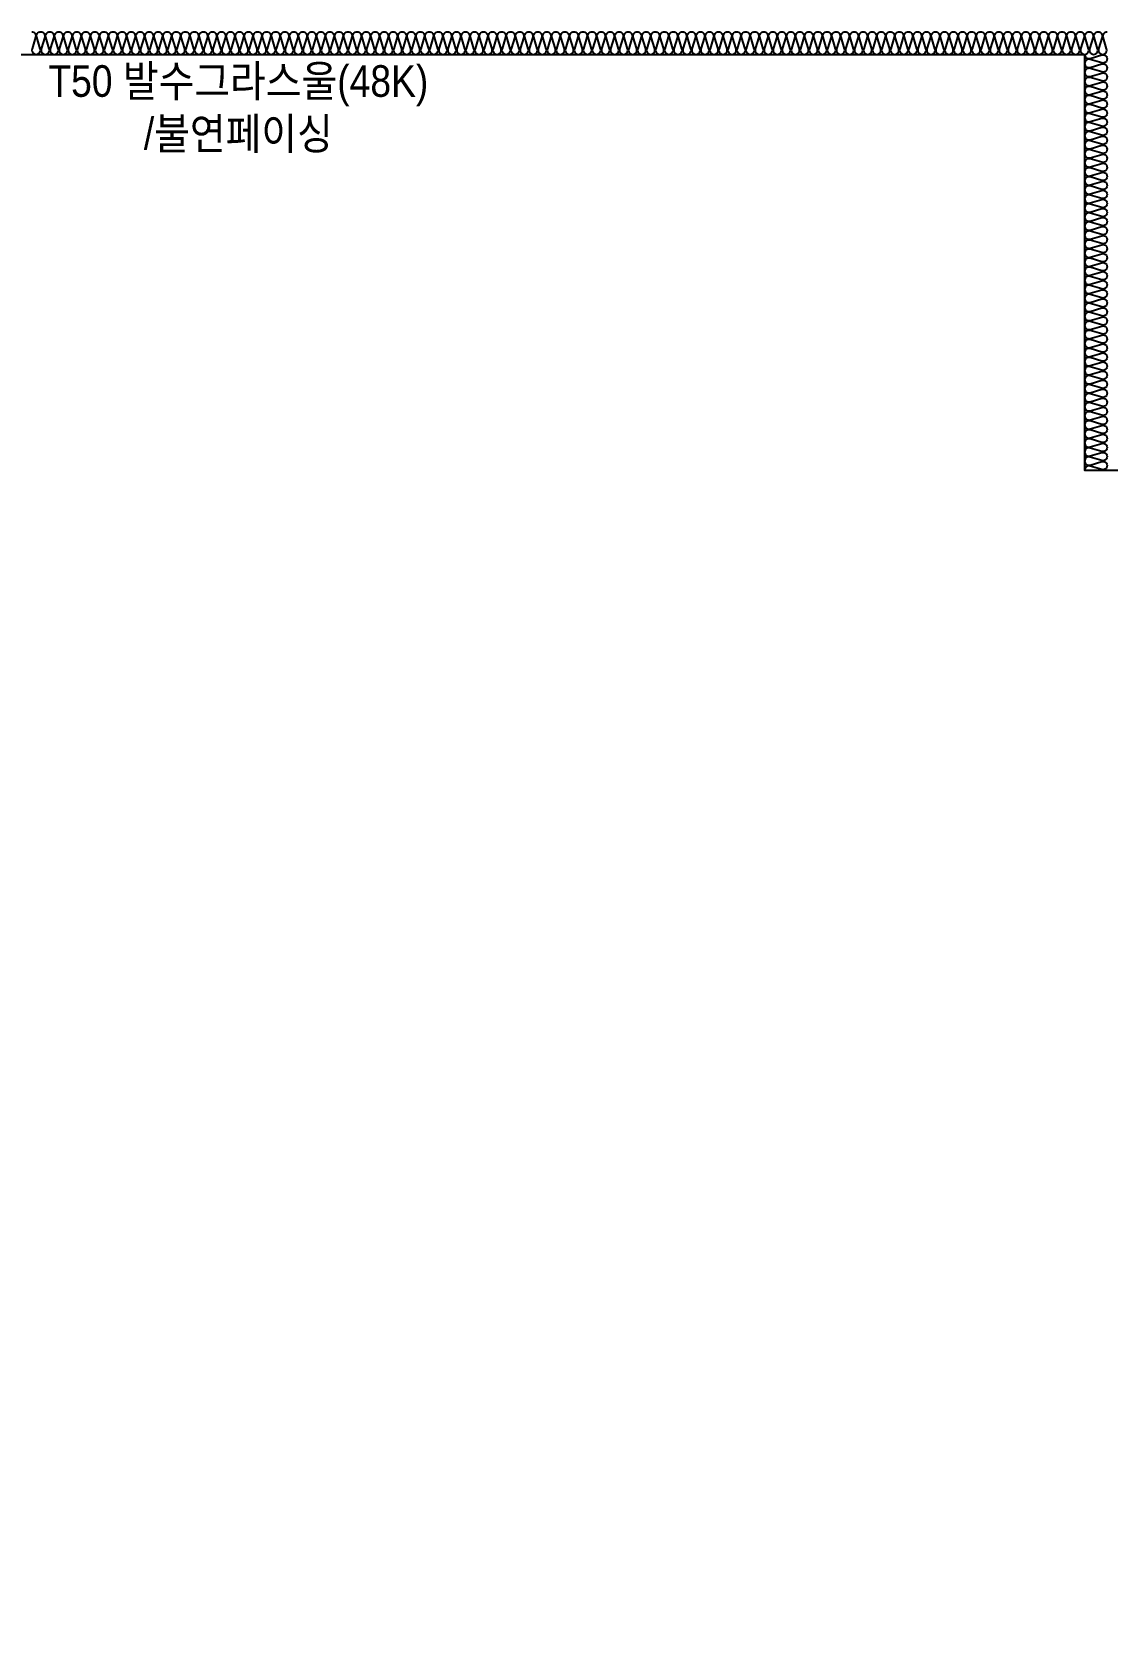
# Model space of a CAD drawing. Header units: millimetres. Extents: x 17311 to 801382, y -242618 to -104888.
# Drawn here: x 296331 to 298711, y -173029 to -169509 of the extents above; entities that cross this region are included whole.
import ezdxf
from ezdxf.enums import TextEntityAlignment as Align

# ---------------------------------------------------------------- set-up
doc = ezdxf.new("R2010")
doc.units = ezdxf.units.MM
doc.header["$LTSCALE"] = 250
doc.layers.add('ISL', color=251, linetype='Continuous')
doc.layers.add('NOPLOT-단열', color=225, linetype='Continuous', plot=False)
doc.styles.add('Gdim', font='')
doc.styles.get('Gdim').set_extended_font_data('Dotum')

msp = doc.modelspace()

# ---------------------------------------------------------------- linework, layer by layer
at = {"layer": 'ISL'}
for points in [[(296330.7, -169509.5, -0.509267), (296339.5, -169521.6), (296331.8, -169547.4, 1.372593), (296349.5, -169547.4), (296341.8, -169521.6, -0.509267), (296350.7, -169509.5, -0.509267), (296359.5, -169521.6), (296351.8, -169547.4, 1.372593), (296369.5, -169547.4), (296361.8, -169521.6, -0.509267), (296370.7, -169509.5, -0.509267), (296379.5, -169521.6), (296371.8, -169547.4, 1.372593), (296389.5, -169547.4), (296381.8, -169521.6, -0.509267), (296390.7, -169509.5, -0.509267), (296399.5, -169521.6), (296391.8, -169547.4, 1.372593), (296409.5, -169547.4), (296401.8, -169521.6, -0.509267), (296410.7, -169509.5, -0.509267), (296419.5, -169521.6), (296411.8, -169547.4, 1.372593), (296429.5, -169547.4), (296421.8, -169521.6, -0.509267), (296430.7, -169509.5, -0.509267), (296439.5, -169521.6), (296431.8, -169547.4, 1.372593), (296449.5, -169547.4), (296441.8, -169521.6, -0.509267), (296450.7, -169509.5, -0.509267), (296459.5, -169521.6), (296451.8, -169547.4, 1.372593), (296469.5, -169547.4), (296461.8, -169521.6, -0.509267), (296470.7, -169509.5, -0.509267), (296479.5, -169521.6), (296471.8, -169547.4, 1.372593), (296489.5, -169547.4), (296481.8, -169521.6, -0.509267), (296490.7, -169509.5, -0.509267), (296499.5, -169521.6), (296491.8, -169547.4, 1.372593), (296509.5, -169547.4), (296501.8, -169521.6, -0.509267), (296510.7, -169509.5, -0.509267), (296519.5, -169521.6), (296511.8, -169547.4, 1.372593), (296529.5, -169547.4), (296521.8, -169521.6, -0.509267), (296530.7, -169509.5, -0.509267), (296539.5, -169521.6), (296531.8, -169547.4, 1.372593), (296549.5, -169547.4), (296541.8, -169521.6, -0.509267), (296550.7, -169509.5, -0.509267), (296559.5, -169521.6), (296551.8, -169547.4, 1.372593), (296569.5, -169547.4), (296561.8, -169521.6, -0.509267), (296570.7, -169509.5, -0.509267), (296579.5, -169521.6), (296571.8, -169547.4, 1.372593), (296589.5, -169547.4), (296581.8, -169521.6, -0.509267), (296590.7, -169509.5, -0.509267), (296599.5, -169521.6), (296591.8, -169547.4, 1.372593), (296609.5, -169547.4), (296601.8, -169521.6, -0.509267), (296610.7, -169509.5, -0.509267), (296619.5, -169521.6), (296611.8, -169547.4, 1.372593), (296629.5, -169547.4), (296621.8, -169521.6, -0.509267), (296630.7, -169509.5, -0.509267), (296639.5, -169521.6), (296631.8, -169547.4, 1.372593), (296649.5, -169547.4), (296641.8, -169521.6, -0.509267), (296650.7, -169509.5, -0.509267), (296659.5, -169521.6), (296651.8, -169547.4, 1.372593), (296669.5, -169547.4), (296661.8, -169521.6, -0.509267), (296670.7, -169509.5, -0.509267), (296679.5, -169521.6), (296671.8, -169547.4, 1.372593), (296689.5, -169547.4), (296681.8, -169521.6, -0.509267), (296690.7, -169509.5, -0.509267), (296699.5, -169521.6), (296691.8, -169547.4, 1.372593), (296709.5, -169547.4), (296701.8, -169521.6, -0.509267), (296710.7, -169509.5, -0.509267), (296719.5, -169521.6), (296711.8, -169547.4, 1.372593), (296729.5, -169547.4), (296721.8, -169521.6, -0.509267), (296730.7, -169509.5, -0.509267), (296739.5, -169521.6), (296731.8, -169547.4, 1.372593), (296749.5, -169547.4), (296741.8, -169521.6, -0.509267), (296750.7, -169509.5, -0.509267), (296759.5, -169521.6), (296751.8, -169547.4, 1.372593), (296769.5, -169547.4), (296761.8, -169521.6, -0.509267), (296770.7, -169509.5, -0.509267), (296779.5, -169521.6), (296771.8, -169547.4, 1.372593), (296789.5, -169547.4), (296781.8, -169521.6, -0.509267), (296790.7, -169509.5, -0.509267), (296799.5, -169521.6), (296791.8, -169547.4, 1.372593), (296809.5, -169547.4), (296801.8, -169521.6, -0.509267), (296810.7, -169509.5, -0.509267), (296819.5, -169521.6), (296811.8, -169547.4, 1.372593), (296829.5, -169547.4), (296821.8, -169521.6, -0.509267), (296830.7, -169509.5, -0.509267), (296839.5, -169521.6), (296831.8, -169547.4, 1.372593), (296849.5, -169547.4), (296841.8, -169521.6, -0.509267), (296850.7, -169509.5, -0.509267), (296859.5, -169521.6), (296851.8, -169547.4, 1.372593), (296869.5, -169547.4), (296861.8, -169521.6, -0.509267), (296870.7, -169509.5, -0.509267), (296879.5, -169521.6), (296871.8, -169547.4, 1.372593), (296889.5, -169547.4), (296881.8, -169521.6, -0.509267), (296890.7, -169509.5, -0.509267), (296899.5, -169521.6), (296891.8, -169547.4, 1.372593), (296909.5, -169547.4), (296901.8, -169521.6, -0.509267), (296910.7, -169509.5, -0.509267), (296919.5, -169521.6), (296911.8, -169547.4, 1.372593), (296929.5, -169547.4), (296921.8, -169521.6, -0.509267), (296930.7, -169509.5, -0.509267), (296939.5, -169521.6), (296931.8, -169547.4, 1.372593), (296949.5, -169547.4), (296941.8, -169521.6, -0.509267), (296950.7, -169509.5, -0.509267), (296959.5, -169521.6), (296951.8, -169547.4, 1.372593), (296969.5, -169547.4), (296961.8, -169521.6, -0.509267), (296970.7, -169509.5, -0.509267), (296979.5, -169521.6), (296971.8, -169547.4, 1.372593), (296989.5, -169547.4), (296981.8, -169521.6, -0.509267), (296990.7, -169509.5, -0.509267), (296999.5, -169521.6), (296991.8, -169547.4, 1.372593), (297009.5, -169547.4), (297001.8, -169521.6, -0.509267), (297010.7, -169509.5, -0.509267), (297019.5, -169521.6), (297011.8, -169547.4, 1.372593), (297029.5, -169547.4), (297021.8, -169521.6, -0.509267), (297030.7, -169509.5, -0.509267), (297039.5, -169521.6), (297031.8, -169547.4, 1.372593), (297049.5, -169547.4), (297041.8, -169521.6, -0.509267), (297050.7, -169509.5, -0.509267), (297059.5, -169521.6), (297051.8, -169547.4, 1.372593), (297069.5, -169547.4), (297061.8, -169521.6, -0.509267), (297070.7, -169509.5, -0.509267), (297079.5, -169521.6), (297071.8, -169547.4, 1.372593), (297089.5, -169547.4), (297081.8, -169521.6, -0.509267), (297090.7, -169509.5, -0.509267), (297099.5, -169521.6), (297091.8, -169547.4, 1.372593), (297109.5, -169547.4), (297101.8, -169521.6, -0.509267), (297110.7, -169509.5, -0.509267), (297119.5, -169521.6), (297111.8, -169547.4, 1.372593), (297129.5, -169547.4), (297121.8, -169521.6, -0.509267), (297130.7, -169509.5, -0.509267), (297139.5, -169521.6), (297131.8, -169547.4, 1.372593), (297149.5, -169547.4), (297141.8, -169521.6, -0.509267), (297150.7, -169509.5, -0.509267), (297159.5, -169521.6), (297151.8, -169547.4, 1.372593), (297169.5, -169547.4), (297161.8, -169521.6, -0.509267), (297170.7, -169509.5, -0.509267), (297179.5, -169521.6), (297171.8, -169547.4, 1.372593), (297189.5, -169547.4), (297181.8, -169521.6, -0.509267), (297190.7, -169509.5, -0.509267), (297199.5, -169521.6), (297191.8, -169547.4, 1.372593), (297209.5, -169547.4), (297201.8, -169521.6, -0.509267), (297210.7, -169509.5, -0.509267), (297219.5, -169521.6), (297211.8, -169547.4, 1.372593), (297229.5, -169547.4), (297221.8, -169521.6, -0.509267), (297230.7, -169509.5, -0.509267), (297239.5, -169521.6), (297231.8, -169547.4, 1.372593), (297249.5, -169547.4), (297241.8, -169521.6, -0.509267), (297250.7, -169509.5, -0.509267), (297259.5, -169521.6), (297251.8, -169547.4, 1.372593), (297269.5, -169547.4), (297261.8, -169521.6, -0.509267), (297270.7, -169509.5, -0.509267), (297279.5, -169521.6), (297271.8, -169547.4, 1.372593), (297289.5, -169547.4), (297281.8, -169521.6, -0.509267), (297290.7, -169509.5, -0.509267), (297299.5, -169521.6), (297291.8, -169547.4, 1.372593), (297309.5, -169547.4), (297301.8, -169521.6, -0.509267), (297310.7, -169509.5, -0.509267), (297319.5, -169521.6), (297311.8, -169547.4, 1.372593), (297329.5, -169547.4), (297321.8, -169521.6, -0.509267), (297330.7, -169509.5, -0.509267), (297339.5, -169521.6), (297331.8, -169547.4, 1.372593), (297349.5, -169547.4), (297341.8, -169521.6, -0.509267), (297350.7, -169509.5, -0.509267), (297359.5, -169521.6), (297351.8, -169547.4, 1.372593), (297369.5, -169547.4), (297361.8, -169521.6, -0.509267), (297370.7, -169509.5, -0.509267), (297379.5, -169521.6), (297371.8, -169547.4, 1.372593), (297389.5, -169547.4), (297381.8, -169521.6, -0.509267), (297390.7, -169509.5, -0.509267), (297399.5, -169521.6), (297391.8, -169547.4, 1.372593), (297409.5, -169547.4), (297401.8, -169521.6, -0.509267), (297410.7, -169509.5, -0.509267), (297419.5, -169521.6), (297411.8, -169547.4, 1.372593), (297429.5, -169547.4), (297421.8, -169521.6, -0.509267), (297430.7, -169509.5, -0.509267), (297439.5, -169521.6), (297431.8, -169547.4, 1.372593), (297449.5, -169547.4), (297441.8, -169521.6, -0.509267), (297450.7, -169509.5, -0.509267), (297459.5, -169521.6), (297451.8, -169547.4, 1.372593), (297469.5, -169547.4), (297461.8, -169521.6, -0.509267), (297470.7, -169509.5, -0.509267), (297479.5, -169521.6), (297471.8, -169547.4, 1.372593), (297489.5, -169547.4), (297481.8, -169521.6, -0.509267), (297490.7, -169509.5, -0.509267), (297499.5, -169521.6), (297491.8, -169547.4, 1.372593), (297509.5, -169547.4), (297501.8, -169521.6, -0.509267), (297510.7, -169509.5, -0.509267), (297519.5, -169521.6), (297511.8, -169547.4, 1.372593), (297529.5, -169547.4), (297521.8, -169521.6, -0.509267), (297530.7, -169509.5, -0.509267), (297539.5, -169521.6), (297531.8, -169547.4, 1.372593), (297549.5, -169547.4), (297541.8, -169521.6, -0.509267), (297550.7, -169509.5, -0.509267), (297559.5, -169521.6), (297551.8, -169547.4, 1.372593), (297569.5, -169547.4), (297561.8, -169521.6, -0.509267), (297570.7, -169509.5, -0.509267), (297579.5, -169521.6), (297571.8, -169547.4, 1.372593), (297589.5, -169547.4), (297581.8, -169521.6, -0.509267), (297590.7, -169509.5, -0.509267), (297599.5, -169521.6), (297591.8, -169547.4, 1.372593), (297609.5, -169547.4), (297601.8, -169521.6, -0.509267), (297610.7, -169509.5, -0.509267), (297619.5, -169521.6), (297611.8, -169547.4, 1.372593), (297629.5, -169547.4), (297621.8, -169521.6, -0.509267), (297630.7, -169509.5, -0.509267), (297639.5, -169521.6), (297631.8, -169547.4, 1.372593), (297649.5, -169547.4), (297641.8, -169521.6, -0.509267), (297650.7, -169509.5, -0.509267), (297659.5, -169521.6), (297651.8, -169547.4, 1.372593), (297669.5, -169547.4), (297661.8, -169521.6, -0.509267), (297670.7, -169509.5, -0.509267), (297679.5, -169521.6), (297671.8, -169547.4, 1.372593), (297689.5, -169547.4), (297681.8, -169521.6, -0.509267), (297690.7, -169509.5, -0.509267), (297699.5, -169521.6), (297691.8, -169547.4, 1.372593), (297709.5, -169547.4), (297701.8, -169521.6, -0.509267), (297710.7, -169509.5, -0.509267), (297719.5, -169521.6), (297711.8, -169547.4, 1.372593), (297729.5, -169547.4), (297721.8, -169521.6, -0.509267), (297730.7, -169509.5, -0.509267), (297739.5, -169521.6), (297731.8, -169547.4, 1.372593), (297749.5, -169547.4), (297741.8, -169521.6, -0.509267), (297750.7, -169509.5, -0.509267), (297759.5, -169521.6), (297751.8, -169547.4, 1.372593), (297769.5, -169547.4), (297761.8, -169521.6, -0.509267), (297770.7, -169509.5, -0.509267), (297779.5, -169521.6), (297771.8, -169547.4, 1.372593), (297789.5, -169547.4), (297781.8, -169521.6, -0.509267), (297790.7, -169509.5, -0.509267), (297799.5, -169521.6), (297791.8, -169547.4, 1.372593), (297809.5, -169547.4), (297801.8, -169521.6, -0.509267), (297810.7, -169509.5, -0.509267), (297819.5, -169521.6), (297811.8, -169547.4, 1.372593), (297829.5, -169547.4), (297821.8, -169521.6, -0.509267), (297830.7, -169509.5, -0.509267), (297839.5, -169521.6), (297831.8, -169547.4, 1.372593), (297849.5, -169547.4), (297841.8, -169521.6, -0.509267), (297850.7, -169509.5, -0.509267), (297859.5, -169521.6), (297851.8, -169547.4, 1.372593), (297869.5, -169547.4), (297861.8, -169521.6, -0.509267), (297870.7, -169509.5, -0.509267), (297879.5, -169521.6), (297871.8, -169547.4, 1.372593), (297889.5, -169547.4), (297881.8, -169521.6, -0.509267), (297890.7, -169509.5, -0.509267), (297899.5, -169521.6), (297891.8, -169547.4, 1.372593), (297909.5, -169547.4), (297901.8, -169521.6, -0.509267), (297910.7, -169509.5, -0.509267), (297919.5, -169521.6), (297911.8, -169547.4, 1.372593), (297929.5, -169547.4), (297921.8, -169521.6, -0.509267), (297930.7, -169509.5, -0.509267), (297939.5, -169521.6), (297931.8, -169547.4, 1.372593), (297949.5, -169547.4), (297941.8, -169521.6, -0.509267), (297950.7, -169509.5, -0.509267), (297959.5, -169521.6), (297951.8, -169547.4, 1.372593), (297969.5, -169547.4), (297961.8, -169521.6, -0.509267), (297970.7, -169509.5, -0.509267), (297979.5, -169521.6), (297971.8, -169547.4, 1.372593), (297989.5, -169547.4), (297981.8, -169521.6, -0.509267), (297990.7, -169509.5, -0.509267), (297999.5, -169521.6), (297991.8, -169547.4, 1.372593), (298009.5, -169547.4), (298001.8, -169521.6, -0.509267), (298010.7, -169509.5, -0.509267), (298019.5, -169521.6), (298011.8, -169547.4, 1.372593), (298029.5, -169547.4), (298021.8, -169521.6, -0.509267), (298030.7, -169509.5, -0.509267), (298039.5, -169521.6), (298031.8, -169547.4, 1.372593), (298049.5, -169547.4), (298041.8, -169521.6, -0.509267), (298050.7, -169509.5, -0.509267), (298059.5, -169521.6), (298051.8, -169547.4, 1.372593), (298069.5, -169547.4), (298061.8, -169521.6, -0.509267), (298070.7, -169509.5, -0.509267), (298079.5, -169521.6), (298071.8, -169547.4, 1.372593), (298089.5, -169547.4), (298081.8, -169521.6, -0.509267), (298090.7, -169509.5, -0.509267), (298099.5, -169521.6), (298091.8, -169547.4, 1.372593), (298109.5, -169547.4), (298101.8, -169521.6, -0.509267), (298110.7, -169509.5, -0.509267), (298119.5, -169521.6), (298111.8, -169547.4, 1.372593), (298129.5, -169547.4), (298121.8, -169521.6, -0.509267), (298130.7, -169509.5, -0.509267), (298139.5, -169521.6), (298131.8, -169547.4, 1.372593), (298149.5, -169547.4), (298141.8, -169521.6, -0.509267), (298150.7, -169509.5, -0.509267), (298159.5, -169521.6), (298151.8, -169547.4, 1.372593), (298169.5, -169547.4), (298161.8, -169521.6, -0.509267), (298170.7, -169509.5, -0.509267), (298179.5, -169521.6), (298171.8, -169547.4, 1.372593), (298189.5, -169547.4), (298181.8, -169521.6, -0.509267), (298190.7, -169509.5, -0.509267), (298199.5, -169521.6), (298191.8, -169547.4, 1.372593), (298209.5, -169547.4), (298201.8, -169521.6, -0.509267), (298210.7, -169509.5, -0.509267), (298219.5, -169521.6), (298211.8, -169547.4, 1.372593), (298229.5, -169547.4), (298221.8, -169521.6, -0.509267), (298230.7, -169509.5, -0.509267), (298239.5, -169521.6), (298231.8, -169547.4, 1.372593), (298249.5, -169547.4), (298241.8, -169521.6, -0.509267), (298250.7, -169509.5, -0.509267), (298259.5, -169521.6), (298251.8, -169547.4, 1.372593), (298269.5, -169547.4), (298261.8, -169521.6, -0.509267), (298270.7, -169509.5, -0.509267), (298279.5, -169521.6), (298271.8, -169547.4, 1.372593), (298289.5, -169547.4), (298281.8, -169521.6, -0.509267), (298290.7, -169509.5, -0.509267), (298299.5, -169521.6), (298291.8, -169547.4, 1.372593), (298309.5, -169547.4), (298301.8, -169521.6, -0.509267), (298310.7, -169509.5, -0.509267), (298319.5, -169521.6), (298311.8, -169547.4, 1.372593), (298329.5, -169547.4), (298321.8, -169521.6, -0.509267), (298330.7, -169509.5, -0.509267), (298339.5, -169521.6), (298331.8, -169547.4, 1.372593), (298349.5, -169547.4), (298341.8, -169521.6, -0.509267), (298350.7, -169509.5, -0.509267), (298359.5, -169521.6), (298351.8, -169547.4, 1.372593), (298369.5, -169547.4), (298361.8, -169521.6, -0.509267), (298370.7, -169509.5, -0.509267), (298379.5, -169521.6), (298371.8, -169547.4, 1.372593), (298389.5, -169547.4), (298381.8, -169521.6, -0.509267), (298390.7, -169509.5, -0.509267), (298399.5, -169521.6), (298391.8, -169547.4, 1.372593), (298409.5, -169547.4), (298401.8, -169521.6, -0.509267), (298410.7, -169509.5, -0.509267), (298419.5, -169521.6), (298411.8, -169547.4, 1.372593), (298429.5, -169547.4), (298421.8, -169521.6, -0.509267), (298430.7, -169509.5, -0.509267), (298439.5, -169521.6), (298431.8, -169547.4, 1.372593), (298449.5, -169547.4), (298441.8, -169521.6, -0.509267), (298450.7, -169509.5, -0.509267), (298459.5, -169521.6), (298451.8, -169547.4, 1.372593), (298469.5, -169547.4), (298461.8, -169521.6, -0.509267), (298470.7, -169509.5, -0.509267), (298479.5, -169521.6), (298471.8, -169547.4, 1.372593), (298489.5, -169547.4), (298481.8, -169521.6, -0.509267), (298490.7, -169509.5, -0.509267), (298499.5, -169521.6), (298491.8, -169547.4, 1.372593), (298509.5, -169547.4), (298501.8, -169521.6, -0.509267), (298510.7, -169509.5, -0.509267), (298519.5, -169521.6), (298511.8, -169547.4, 1.372593), (298529.5, -169547.4), (298521.8, -169521.6, -0.509267), (298530.7, -169509.5, -0.509267), (298539.5, -169521.6), (298531.8, -169547.4, 1.372593), (298549.5, -169547.4), (298541.8, -169521.6, -0.509267), (298550.7, -169509.5, -0.509267), (298559.5, -169521.6), (298551.8, -169547.4, 1.372593), (298569.5, -169547.4), (298561.8, -169521.6, -0.509267), (298570.7, -169509.5, -0.509267), (298579.5, -169521.6), (298571.8, -169547.4, 1.372593), (298589.5, -169547.4), (298581.8, -169521.6, -0.509267), (298590.7, -169509.5, -0.509267), (298599.5, -169521.6), (298591.8, -169547.4, 1.372593), (298609.5, -169547.4), (298601.8, -169521.6, -0.509267), (298610.7, -169509.5, -0.509267), (298619.5, -169521.6), (298611.8, -169547.4, 1.372593), (298629.5, -169547.4), (298621.8, -169521.6, -0.509267), (298630.7, -169509.5, -0.509267), (298639.5, -169521.6), (298631.8, -169547.4, 1.372593), (298649.5, -169547.4), (298641.8, -169521.6, -0.509267), (298650.7, -169509.5, -0.509267), (298659.5, -169521.6), (298651.8, -169547.4, 1.372593), (298669.5, -169547.4), (298661.8, -169521.6, -0.509267), (298670.7, -169509.5, -0.509267), (298679.5, -169521.6), (298671.8, -169547.4, 1.372593), (298689.5, -169547.4), (298681.8, -169521.6, -0.509267), (298690.7, -169509.5, -0.509267), (298699.5, -169521.6), (298691.8, -169547.4, 1.372593), (298709.5, -169547.4), (298701.8, -169521.6, -0.508927), (298710.7, -169509.5, -0.508927)], [(298660.7, -169559.5, 0.509267), (298672.8, -169568.3), (298698.5, -169560.7, -1.372593), (298698.5, -169578.3), (298672.8, -169570.7, 0.509267), (298660.7, -169579.5, 0.509267), (298672.8, -169588.3), (298698.5, -169580.7, -1.372593), (298698.5, -169598.3), (298672.8, -169590.7, 0.509267), (298660.7, -169599.5, 0.509267), (298672.8, -169608.3), (298698.5, -169600.7, -1.372593), (298698.5, -169618.3), (298672.8, -169610.7, 0.509267), (298660.7, -169619.5, 0.509267), (298672.8, -169628.3), (298698.5, -169620.7, -1.372593), (298698.5, -169638.3), (298672.8, -169630.7, 0.509267), (298660.7, -169639.5, 0.509267), (298672.8, -169648.3), (298698.5, -169640.7, -1.372593), (298698.5, -169658.3), (298672.8, -169650.7, 0.509267), (298660.7, -169659.5, 0.509267), (298672.8, -169668.3), (298698.5, -169660.7, -1.372593), (298698.5, -169678.3), (298672.8, -169670.7, 0.509267), (298660.7, -169679.5, 0.509267), (298672.8, -169688.3), (298698.5, -169680.7, -1.372593), (298698.5, -169698.3), (298672.8, -169690.7, 0.509267), (298660.7, -169699.5, 0.509267), (298672.8, -169708.3), (298698.5, -169700.7, -1.372593), (298698.5, -169718.3), (298672.8, -169710.7, 0.509267), (298660.7, -169719.5, 0.509267), (298672.8, -169728.3), (298698.5, -169720.7, -1.372593), (298698.5, -169738.3), (298672.8, -169730.7, 0.509267), (298660.7, -169739.5, 0.509267), (298672.8, -169748.3), (298698.5, -169740.7, -1.372593), (298698.5, -169758.3), (298672.8, -169750.7, 0.509267), (298660.7, -169759.5, 0.509267), (298672.8, -169768.3), (298698.5, -169760.7, -1.372593), (298698.5, -169778.3), (298672.8, -169770.7, 0.509267), (298660.7, -169779.5, 0.509267), (298672.8, -169788.3), (298698.5, -169780.7, -1.372593), (298698.5, -169798.3), (298672.8, -169790.7, 0.509267), (298660.7, -169799.5, 0.509267), (298672.8, -169808.3), (298698.5, -169800.7, -1.372593), (298698.5, -169818.3), (298672.8, -169810.7, 0.509267), (298660.7, -169819.5, 0.509267), (298672.8, -169828.3), (298698.5, -169820.7, -1.372593), (298698.5, -169838.3), (298672.8, -169830.7, 0.509267), (298660.7, -169839.5, 0.509267), (298672.8, -169848.3), (298698.5, -169840.7, -1.372593), (298698.5, -169858.3), (298672.8, -169850.7, 0.509267), (298660.7, -169859.5, 0.509267), (298672.8, -169868.3), (298698.5, -169860.7, -1.372593), (298698.5, -169878.3), (298672.8, -169870.7, 0.509267), (298660.7, -169879.5, 0.509267), (298672.8, -169888.3), (298698.5, -169880.7, -1.372593), (298698.5, -169898.3), (298672.8, -169890.7, 0.509267), (298660.7, -169899.5, 0.509267), (298672.8, -169908.3), (298698.5, -169900.7, -1.372593), (298698.5, -169918.3), (298672.8, -169910.7, 0.509267), (298660.7, -169919.5, 0.509267), (298672.8, -169928.3), (298698.5, -169920.7, -1.372593), (298698.5, -169938.3), (298672.8, -169930.7, 0.509267), (298660.7, -169939.5, 0.509267), (298672.8, -169948.3), (298698.5, -169940.7, -1.372593), (298698.5, -169958.3), (298672.8, -169950.7, 0.509267), (298660.7, -169959.5, 0.509267), (298672.8, -169968.3), (298698.5, -169960.7, -1.372593), (298698.5, -169978.3), (298672.8, -169970.7, 0.509267), (298660.7, -169979.5, 0.509267), (298672.8, -169988.3), (298698.5, -169980.7, -1.372593), (298698.5, -169998.3), (298672.8, -169990.7, 0.509267), (298660.7, -169999.5, 0.509267), (298672.8, -170008.3), (298698.5, -170000.7, -1.372593), (298698.5, -170018.3), (298672.8, -170010.7, 0.509267), (298660.7, -170019.5, 0.509267), (298672.8, -170028.3), (298698.5, -170020.7, -1.372593), (298698.5, -170038.3), (298672.8, -170030.7, 0.509267), (298660.7, -170039.5, 0.509267), (298672.8, -170048.3), (298698.5, -170040.7, -1.372593), (298698.5, -170058.3), (298672.8, -170050.7, 0.509267), (298660.7, -170059.5, 0.509267), (298672.8, -170068.3), (298698.5, -170060.7, -1.372593), (298698.5, -170078.3), (298672.8, -170070.7, 0.509267), (298660.7, -170079.5, 0.509267), (298672.8, -170088.3), (298698.5, -170080.7, -1.372593), (298698.5, -170098.3), (298672.8, -170090.7, 0.509267), (298660.7, -170099.5, 0.509267), (298672.8, -170108.3), (298698.5, -170100.7, -1.372593), (298698.5, -170118.3), (298672.8, -170110.7, 0.509267), (298660.7, -170119.5, 0.509267), (298672.8, -170128.3), (298698.5, -170120.7, -1.372593), (298698.5, -170138.3), (298672.8, -170130.7, 0.509267), (298660.7, -170139.5, 0.509267), (298672.8, -170148.3), (298698.5, -170140.7, -1.372593), (298698.5, -170158.3), (298672.8, -170150.7, 0.509267), (298660.7, -170159.5, 0.509267), (298672.8, -170168.3), (298698.5, -170160.7, -1.372593), (298698.5, -170178.3), (298672.8, -170170.7, 0.509267), (298660.7, -170179.5, 0.509267), (298672.8, -170188.3), (298698.5, -170180.7, -1.372593), (298698.5, -170198.3), (298672.8, -170190.7, 0.509267), (298660.7, -170199.5, 0.509267), (298672.8, -170208.3), (298698.5, -170200.7, -1.372593), (298698.5, -170218.3), (298672.8, -170210.7, 0.509267), (298660.7, -170219.5, 0.509267), (298672.8, -170228.3), (298698.5, -170220.7, -1.372593), (298698.5, -170238.3), (298672.8, -170230.7, 0.509267), (298660.7, -170239.5, 0.509267), (298672.8, -170248.3), (298698.5, -170240.7, -1.372593), (298698.5, -170258.3), (298672.8, -170250.7, 0.509267), (298660.7, -170259.5, 0.509267), (298672.8, -170268.3), (298698.5, -170260.7, -1.372593), (298698.5, -170278.3), (298672.8, -170270.7, 0.509267), (298660.7, -170279.5, 0.509267), (298672.8, -170288.3), (298698.5, -170280.7, -1.372593), (298698.5, -170298.3), (298672.8, -170290.7, 0.509267), (298660.7, -170299.5, 0.509267), (298672.8, -170308.3), (298698.5, -170300.7, -1.372593), (298698.5, -170318.3), (298672.8, -170310.7, 0.509267), (298660.7, -170319.5, 0.509267), (298672.8, -170328.3), (298698.5, -170320.7, -1.372593), (298698.5, -170338.3), (298672.8, -170330.7, 0.509267), (298660.7, -170339.5, 0.509267), (298672.8, -170348.3), (298698.5, -170340.7, -1.372593), (298698.5, -170358.3), (298672.8, -170350.7, 0.509267), (298660.7, -170359.5, 0.509267), (298672.8, -170368.3), (298698.5, -170360.7, -1.372593), (298698.5, -170378.3), (298672.8, -170370.7, 0.509267), (298660.7, -170379.5, 0.509267), (298672.8, -170388.3), (298698.5, -170380.7, -1.372593), (298698.5, -170398.3), (298672.8, -170390.7, 0.509267), (298660.7, -170399.5, 0.509267), (298672.8, -170408.3), (298698.5, -170400.7, -1.372593), (298698.5, -170418.3), (298672.8, -170410.7, 0.509267), (298660.7, -170419.5, 0.509267), (298672.8, -170428.3), (298698.5, -170420.7, -1.372593), (298698.5, -170438.3), (298672.8, -170430.7, 0.509267), (298660.7, -170439.5, 0.509267), (298672.8, -170448.3), (298698.5, -170440.7, -1.372593), (298698.5, -170458.3), (298672.8, -170450.7, 0.509267), (298660.7, -170459.5, 0.509267), (298672.8, -170468.3), (298698.5, -170460.7, -1.372593), (298698.5, -170478.3), (298672.8, -170470.7, 0.509267), (298660.7, -170479.5)]]:
    msp.add_lwpolyline(points, format="xyb", dxfattribs=at)
msp.add_lwpolyline([(295060.7, -173029.5), (295110.7, -173029.5), (295110.7, -170479.5), (295860.7, -170479.5), (295860.7, -169559.5), (298660.7, -169559.5), (298660.7, -170479.5), (299460.7, -170479.5), (299460.7, -169559.5), (302260.7, -169559.5), (302260.7, -170479.5), (303060.7, -170479.5), (303060.7, -169559.5), (305860.7, -169559.5), (305860.7, -170479.5), (306660.7, -170479.5), (306660.7, -169559.5), (309460.7, -169559.5), (309460.7, -170479.5), (310260.7, -170479.5)], dxfattribs=at)

# ---------------------------------------------------------------- texts
at = {"layer": 'NOPLOT-단열', "style": 'Gdim', "width": 0.9}
for s, p in [('T50 발수그라스울(48K)', (296788, -169618.4)), ('/불연페이싱', (296788, -169734.9))]:
    msp.add_text(s, height=70, dxfattribs=at).set_placement(p, align=Align.MIDDLE_CENTER)

doc.saveas('drawing.dxf')
